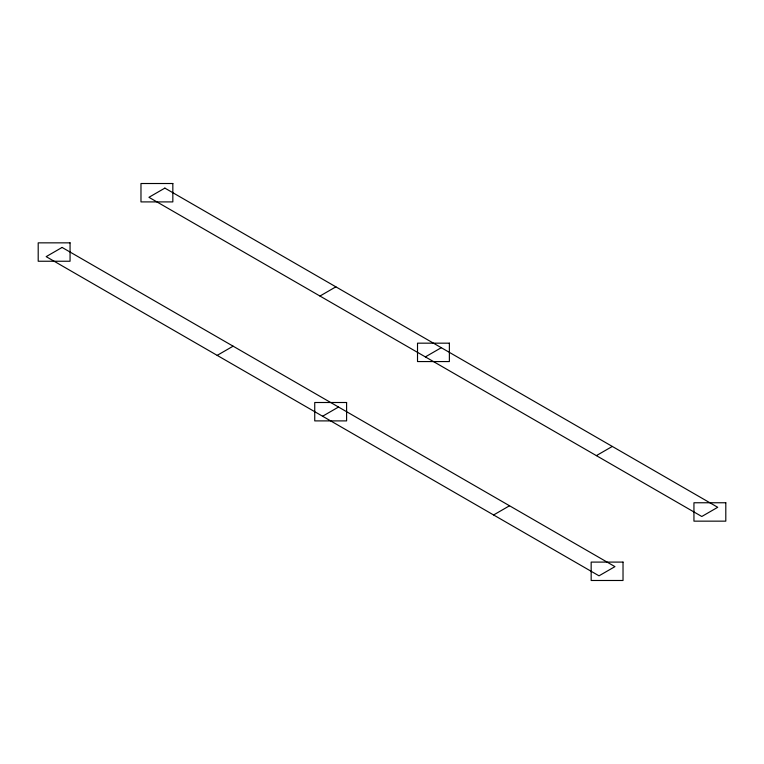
<?xml version="1.0" encoding="UTF-8"?>
<svg xmlns="http://www.w3.org/2000/svg" width="764" height="764" viewBox="0 0 764 764"><rect width="100%" height="100%" fill="white"/><g stroke="black" fill="none" stroke-linecap="round" stroke-linejoin="round"><path stroke-width="1.15" d="M217.177 355.375L233.106 346.178M319.954 296.04L335.883 286.834M322.589 416.237L338.519 407.04M425.367 356.893L441.296 347.696M493.601 514.965L509.531 505.768M596.378 455.63L612.308 446.434M62.094 247.441L46.165 256.637L599.014 575.827L614.944 566.63L62.094 247.441M164.871 188.106L148.942 197.303L701.791 516.493L717.721 507.296L164.871 188.106M172.836 183.513L140.977 183.513L140.977 201.906L172.836 201.906L172.836 183.513M70.059 242.847L38.2 242.847L38.2 261.24L70.059 261.24L70.059 242.847M449.375 343.17L417.516 343.17L417.516 361.563L449.375 361.563L449.375 343.17M346.598 402.504L314.739 402.504L314.739 420.897L346.598 420.897L346.598 402.504M725.8 502.76L693.941 502.76L693.941 521.153L725.8 521.153L725.8 502.76M623.023 562.094L591.164 562.094L591.164 580.487L623.023 580.487L623.023 562.094"/></g></svg>
